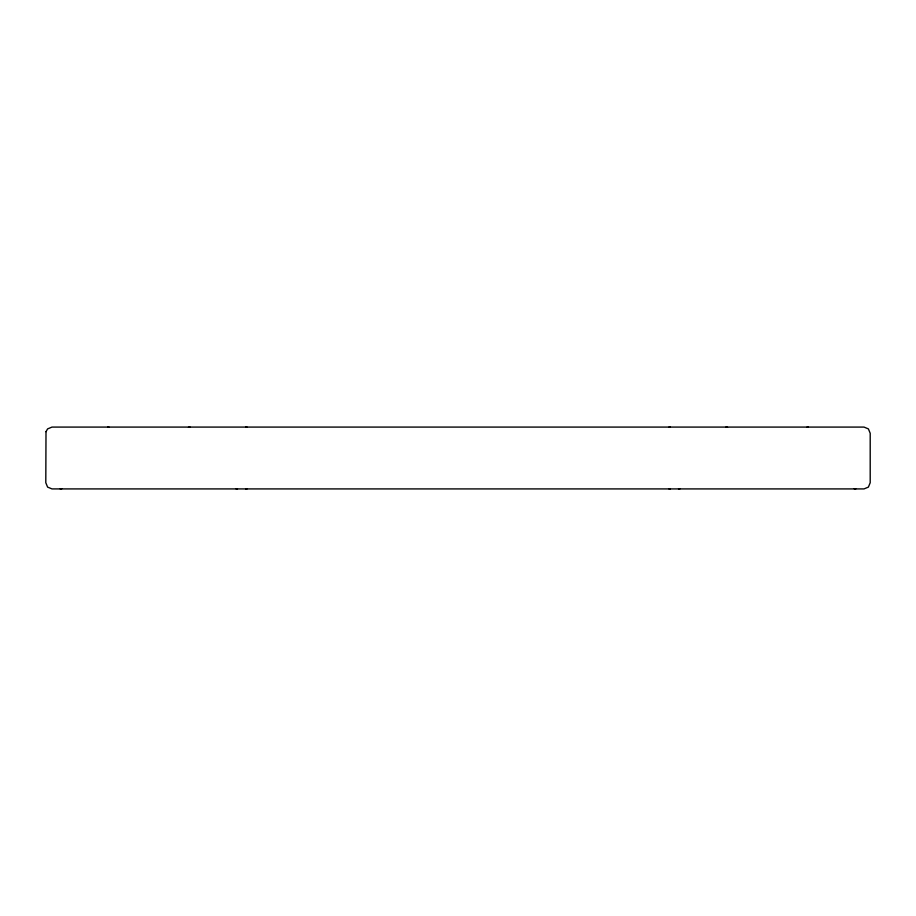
<?xml version="1.0" encoding="UTF-8"?>
<svg xmlns="http://www.w3.org/2000/svg" width="916" height="916" viewBox="0 0 916 916"><rect width="100%" height="100%" fill="white"/><g stroke="black" fill="none" stroke-linecap="round" stroke-linejoin="round"><path stroke-width="1.37" d="M188.467 427.291L190.07 427.085M60.227 488.915L61.83 488.709M668.68 427.291L670.283 427.085M245.717 488.915L247.32 488.709M806.767 427.291L808.37 427.085M678.527 488.915L680.13 488.709M725.93 427.085L727.533 427.291M854.17 488.709L855.773 488.915M245.717 427.085L247.32 427.291M668.68 488.709L670.283 488.915M107.63 427.085L109.233 427.291M235.87 488.709L237.473 488.915M46.006 431.665L45.8 482.732L47.609 487.106L51.983 488.915L864.017 488.915L868.391 487.106L870.2 482.732L870.2 433.268L868.391 428.894L864.017 427.085L51.983 427.085L47.609 428.894L46.006 431.665"/></g></svg>
